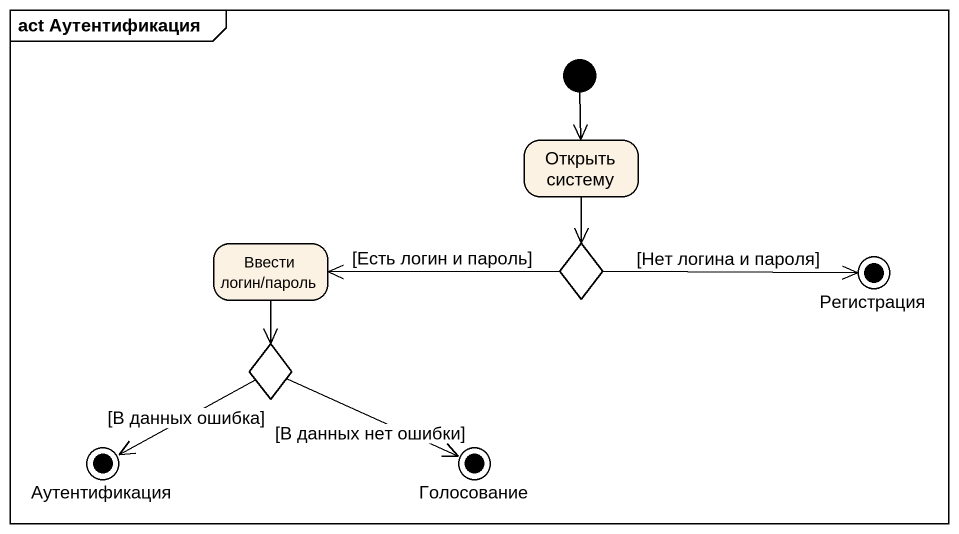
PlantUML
@startuml
mainframe act Аутентификация
hide empty description
state "Открыть систему" as Открыть_систему
state "Ввести логин/пароль" as Ввести_логин_пароль
state choice1 <<choice>>
state Регистрация <<end>>
state choice2 <<choice>>
state Аутентификация <<end>>
state Голосование <<end>>
[*] --> Открыть_систему
Открыть_систему --> choice1
Ввести_логин_пароль --> choice2
choice1 -left-> Ввести_логин_пароль : [Есть логин и пароль]
choice1 -right-> Регистрация : [Нет логина и пароля]
choice2 -left-> Аутентификация : [В данных ошибка]
choice2 -right-> Голосование : [В данных нет ошибки]
@enduml
